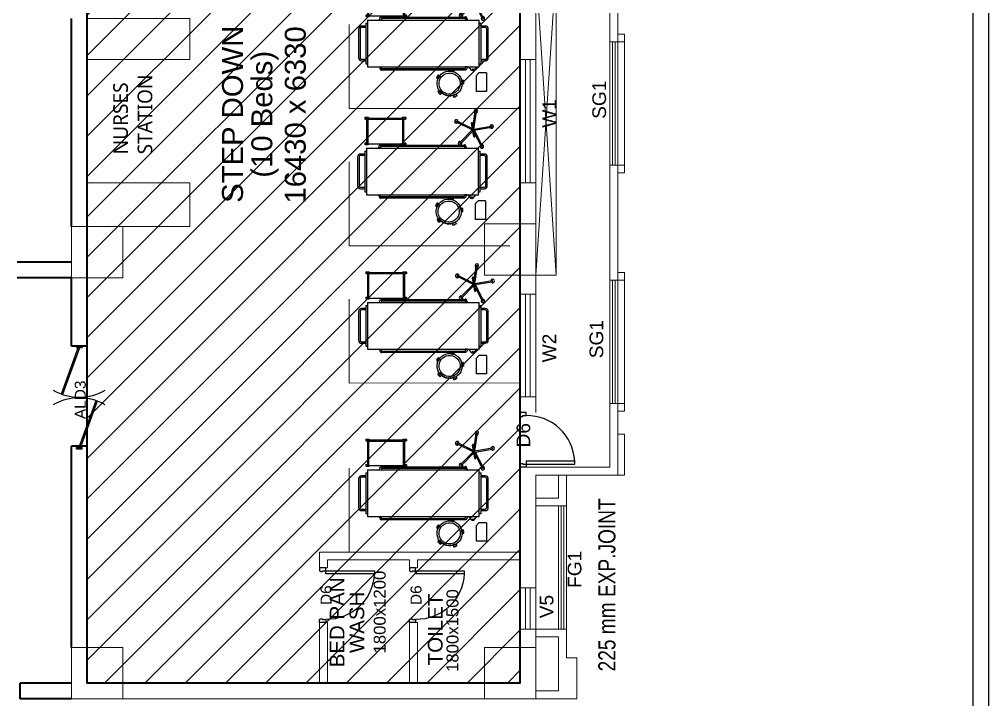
# Model space of a CAD drawing. Extents: x 3505867 to 3988380, y -625948 to -590408.
# Drawn here: x 3586225 to 3600400, y -613195 to -603251 of the extents above; entities that cross this region are included whole.
import ezdxf
from ezdxf.enums import TextEntityAlignment as Align

# ---------------------------------------------------------------- set-up
doc = ezdxf.new("R2010")
doc.units = 0
doc.header["$LTSCALE"] = 6
doc.header["$MEASUREMENT"] = 0
doc.linetypes.add('HIDDEN', pattern=[0.375, 0.25, -0.125])
doc.layers.get('0').update_dxf_attribs({"linetype": 'CONTINUOUS'})
doc.layers.add('Bed', color=33, linetype='CONTINUOUS')
doc.layers.add('DOOR', color=44, linetype='CONTINUOUS')
doc.layers.add('D.F', color=251, linetype='CONTINUOUS', lineweight=5)
doc.layers.add('WALL', color=10, linetype='CONTINUOUS', lineweight=35)
doc.styles.add('ARI', font='')
doc.styles.add('ARIAL', font='')
doc.styles.get('ARI').set_extended_font_data('Arial')
doc.styles.get('ARIAL').set_extended_font_data('Arial')
doc.linetypes.add('ZIGZAG', pattern='A,0.0001,-0.2,[131,ltypeshp.shx,S=0.2,R=0,X=-0.2,Y=0],-0.4,[131,ltypeshp.shx,S=0.2,R=180,X=0.2,Y=0],-0.2', length=0.8001)

# ---------------------------------------------------------------- blocks, each defined once
blk = doc.blocks.new('Z$W@#5624')
at = {"layer": 'DOOR'}
for p, q in [((1770, 446), (949, 745)), ((1779, 470), (957, 769)), ((1122, 709), (1113, 685)), ((1610, 518), (1117, 697)), ((1614, 529), (1606, 506)), ((0, 499), (25, 499)), ((0, 400), (0, 499)), ((0, 400), (25, 400)), ((19, 429), (28, 453)), ((19, 429), (840, 130)), ((25, 400), (25, 499)), ((28, 453), (849, 154)), ((183, 369), (192, 393)), ((188, 381), (680, 202)), ((1779, 470), (1770, 446)), ((1798, 499), (1773, 499)), ((1773, 400), (1773, 499)), ((1798, 400), (1773, 400)), ((1798, 400), (1798, 499)), ((685, 214), (676, 190))]:
    blk.add_line(p, q, dxfattribs=at)
at = {"layer": 'DOOR', "color": 145, "extrusion": (0, 0, -1)}
for centre, start_param, end_param in [((0, 449), -0.523599, 0.523599), ((1798, 449), 2.617994, 3.665191)]:
    blk.add_ellipse(centre, major_axis=(899, 0), ratio=1, start_param=start_param, end_param=end_param, dxfattribs=at)
blk = doc.blocks.new('A$C6969112B')
at = {"layer": 'Bed', "color": 8}
for p, q in [((387, 1872), (116, 1872)), ((116, 1872), (116, 1719)), ((387, 1872), (387, 1762)), ((1421, 1704), (1464, 1956)), ((1438, 1701), (1481, 1953)), ((343, 1719), (116, 1719)), ((343, 1719), (387, 1762)), ((428, 1689), (478, 1729)), ((478, 1766), (1160, 1766)), ((478, 131), (478, 1766)), ((521, 1793), (1116, 1793)), ((521, 1766), (521, 1793)), ((1116, 1766), (1116, 1793)), ((1160, 131), (1160, 1766)), ((1374, 1709), (1186, 1807)), ((1421, 1704), (1194, 1823)), ((1324, 1707), (1324, 1710)), ((1332, 1716), (1525, 1683)), ((1340, 1697), (1343, 1714)), ((1438, 1701), (1691, 1738)), ((1483, 1690), (1694, 1721)), ((428, 1654), (478, 1615)), ((476, 1595), (476, 1561)), ((1162, 1595), (1162, 1561)), ((1409, 1685), (1229, 1510)), ((1425, 1676), (1242, 1497)), ((1329, 1699), (1522, 1666)), ((1425, 1676), (1538, 1447)), ((1443, 1679), (1554, 1454)), ((1512, 1667), (1515, 1685)), ((1530, 1671), (1531, 1675)), ((55, 1439), (34, 1391)), ((75, 1430), (54, 1382)), ((75, 1430), (55, 1439)), ((229, 1539), (227, 1517)), ((227, 1517), (279, 1511)), ((229, 1539), (281, 1533)), ((281, 1533), (279, 1511)), ((432, 1559), (432, 1557)), ((434, 343), (434, 1557)), ((451, 343), (451, 1557)), ((453, 1559), (453, 1557)), ((1185, 1559), (1185, 1557)), ((1186, 343), (1186, 1557)), ((1204, 343), (1204, 1557)), ((1205, 1559), (1205, 1557)), ((54, 1382), (34, 1391)), ((72, 1402), (64, 1406)), ((429, 1399), (408, 1396)), ((408, 1396), (414, 1344)), ((436, 1347), (414, 1344)), ((429, 1399), (436, 1347)), ((76, 1196), (91, 1212)), ((116, 1161), (76, 1196)), ((130, 1178), (91, 1212)), ((120, 1198), (114, 1191)), ((116, 1161), (130, 1178)), ((347, 1187), (301, 1160)), ((313, 1141), (301, 1160)), ((358, 1168), (313, 1141)), ((358, 1168), (347, 1187)), ((1234, 703), (1212, 703)), ((1212, 703), (1212, 650)), ((1223, 650), (1212, 650)), ((1223, 131), (1223, 676)), ((1223, 676), (1594, 676)), ((1223, 659), (1577, 659)), ((1234, 703), (1234, 676)), ((1577, 659), (1577, 148)), ((1605, 703), (1583, 703)), ((1583, 703), (1583, 676)), ((1594, 676), (1594, 131)), ((1605, 650), (1594, 650)), ((1605, 703), (1605, 650)), ((432, 340), (432, 343)), ((453, 340), (453, 343)), ((476, 304), (476, 339)), ((1162, 304), (1162, 339)), ((1185, 340), (1185, 343)), ((1205, 340), (1205, 343)), ((1223, 157), (1212, 157)), ((1212, 157), (1212, 105)), ((1577, 148), (1223, 148)), ((1605, 157), (1594, 157)), ((1605, 157), (1605, 105)), ((1160, 131), (478, 131)), ((521, 105), (521, 131)), ((1116, 105), (521, 105)), ((1116, 105), (1116, 131)), ((1234, 105), (1212, 105)), ((1594, 131), (1223, 131)), ((1234, 131), (1234, 105)), ((1583, 131), (1583, 105)), ((1605, 105), (1583, 105))]:
    blk.add_line(p, q, dxfattribs=at)
for points in [[(565, 1793), (565, 1854, -0.414214), (608, 1897), (1029, 1897, -0.414214), (1073, 1854), (1073, 1793)], [(587, 1793), (587, 1854, -0.414214), (608, 1875), (1029, 1875, -0.414214), (1051, 1854), (1051, 1793)], [(476, 1593), (451, 1585, 0.318781), (430, 1563), (430, 1559), (455, 1559), (455, 1563), (476, 1563)], [(1162, 1593), (1186, 1585, -0.318781), (1208, 1563), (1208, 1559), (1182, 1559), (1182, 1563), (1162, 1563)], [(476, 307), (451, 314, -0.318781), (430, 336), (430, 340), (455, 340), (455, 336), (476, 336)], [(1162, 307), (1186, 314, 0.318781), (1208, 336), (1208, 340), (1182, 340), (1182, 336), (1162, 336)], [(1073, 105), (1073, 44, -0.414214), (1029, 0), (608, 0, -0.414214), (565, 44), (565, 105)], [(1051, 105), (1051, 44, -0.414214), (1029, 22), (608, 22, -0.414214), (587, 44), (587, 105)]]:
    blk.add_lwpolyline(points, format="xyb", dxfattribs=at)
for points in [[(476, 1595), (478, 1595)], [(476, 1561), (478, 1561)], [(1162, 1595), (1160, 1595)], [(1162, 1561), (1160, 1561)], [(432, 1557), (453, 1557)], [(1205, 1557), (1185, 1557)], [(432, 343), (453, 343)], [(476, 339), (478, 339)], [(476, 304), (478, 304)], [(1162, 339), (1160, 339)], [(1162, 304), (1160, 304)], [(1205, 343), (1185, 343)]]:
    blk.add_lwpolyline(points, dxfattribs=at)
blk.add_circle((435, 1672), 9.27, dxfattribs=at)
for centre, radius, start, end in [((441, 1672), 21.4, 125.427, 234.573), ((1289, 676), 80.7, 161.0754, 198.9246), ((1158, 676), 80.7, 0, 18.9246), ((1660, 676), 80.7, 161.0754, 180), ((1529, 676), 80.7, 341.0754, 18.9246), ((1289, 131), 80.7, 161.0754, 198.9246), ((1529, 131), 80.7, 341.0754, 18.9246), ((1158, 131), 80.7, 341.0754, 0), ((1660, 131), 80.7, 180, 198.9246)]:
    blk.add_arc(centre, radius, start, end, dxfattribs=at)
at = {"layer": 'Bed', "color": 8, "extrusion": (0, 0, -1)}
for centre, major_axis, start_param, end_param in [((1474, 1962), (18.5, 18.5), 2.86537, 8.468881), ((1184, 1818), (18.5, 18.5), 1.608733, 7.212244), ((1471, 1955), (4.94, 4.94), 4.096329, 5.660611), ((1427, 1691), (194, 194), -0.622575, -0.609545), ((1474, 1954), (4.94, 4.94), -0.609545, 0.954736), ((1189, 1814), (4.94, 4.94), 2.839692, 4.403974), ((1427, 1691), (194, 194), 4.403974, 4.417003), ((1191, 1817), (4.94, 4.94), 4.417003, 5.981285), ((1331, 1705), (4.94, 4.94), 2.525533, 4.096329), ((1331, 1709), (4.94, 4.94), 4.096329, 5.667125), ((1699, 1730), (18.5, 18.5), 4.122007, 9.725518), ((1692, 1731), (4.94, 4.94), -0.930219, 0.634062), ((1693, 1728), (4.94, 4.94), 0.647092, 2.211374), ((1427, 1691), (-194, 194), 2.204859, 2.217888), ((1523, 1672), (4.94, 4.94), 0.954736, 2.525533), ((1524, 1676), (4.94, 4.94), -0.61606, 0.954736), ((114, 1384), (-57.1, 57.1), 5.588367, 6.248962), ((232, 1332), (-182, 20), -0.000636, 6.282549), ((-5, 1437), (-57.1, 57.1), 2.446775, 3.107369), ((232, 1332), (-154, 17), -0.00023, 6.282955), ((261, 1590), (-57.1, 57.1), 3.707499, 4.368094), ((247, 1460), (-57.1, 57.1), 0.565907, 1.226501), ((1230, 1499), (18.5, 18.5), 0.352096, 5.955607), ((1234, 1505), (4.94, 4.94), 3.160366, 4.724648), ((1427, 1691), (-194, 194), 4.718133, 4.731162), ((1237, 1502), (4.94, 4.94), 1.583055, 3.147337), ((1549, 1444), (18.5, 18.5), -0.904541, 4.69897), ((1544, 1450), (4.94, 4.94), 1.903729, 3.468011), ((1427, 1691), (194, 194), 1.8907, 1.903729), ((1547, 1451), (4.94, 4.94), 0.326418, 1.8907), ((232, 1332), (-123, 123), 4.624291, 5.911682), ((487, 1380), (-57.1, 57.1), 5.038602, 5.699197), ((357, 1363), (-57.1, 57.1), 1.897009, 2.557604), ((146, 1236), (-57.1, 57.1), 4.308534, 4.969129), ((61, 1137), (-57.1, 57.1), 1.166941, 1.827536), ((363, 1107), (-57.1, 57.1), 6.205277, 6.865872), ((296, 1220), (-57.1, 57.1), 3.063684, 3.724279)]:
    blk.add_ellipse(centre, major_axis=major_axis, ratio=1, start_param=start_param, end_param=end_param, dxfattribs=at)
blk = doc.blocks.new('1000')
at = {"layer": 'DOOR'}
for p, q in [((0, -111, 0), (0, 0)), ((0, 0), (55, 0, 0)), ((945, 0, 0), (945, -2, 0)), ((1000, 0), (945, 0, 0)), ((1000, -111, 0), (1000, 0)), ((55, -111, 0), (0, -111, 0)), ((55, 0, 0), (55, -3, 0)), ((70, -55, 0), (55, -55, 0)), ((55, -55, 0), (55, -111, 0)), ((55, -111, 0), (55, -1001, 0)), ((111, -111, 0), (55, -111, 0)), ((70, -15, 0), (68, -15, 0)), ((70, -15, 0), (70, -55, 0)), ((111, -1001, 0), (111, -111, 0)), ((930, -15, 0), (930, -55, 0)), ((930, -15, 0), (932, -15, 0)), ((930, -55, 0), (945, -55, 0)), ((945, -55, 0), (945, -111, 0)), ((945, -111, 0), (1000, -111, 0)), ((55, -1001, 0), (111, -1001, 0))]:
    blk.add_line(p, q, dxfattribs=at)
for centre, start_param, end_param in [((55, -15, 0), 3.926897, 5.497693), ((945, -15, 0), -0.785492, 0.785304)]:
    blk.add_ellipse(centre, major_axis=(-8.84, 8.84, 0), ratio=1, start_param=start_param, end_param=end_param, dxfattribs=at)
at = {"layer": 'DOOR', "color": 145}
blk.add_ellipse((71, -128, 0), major_axis=(597, 637, 0), ratio=0.999944, start_param=3.940126, end_param=5.484659, dxfattribs=at)
blk = doc.blocks.new('CIVIL IVF')
at = {"layer": 'D.F', "linetype": 'ByBlock'}
h = blk.add_hatch(dxfattribs=at)
h.set_pattern_fill('ANSI31', color=8, scale=3333, style=0)
h.set_pattern_definition([(45, (-3042382.2, 734918.8), (-294.59836, 294.59836), [])])
h.paths.add_polyline_path([(-6030, 17415.2), (300, 17415.2), (300, 985.2), (-6030, 985.2)])
at = {"layer": 'D.F', "color": 8, "linetype": 'ByBlock'}
for p, q in [((1730, 14890.2), (1730, 4025.2)), ((1615, 14775.2), (1615, 4140.2)), ((1730, 10357.7, -101230.8), (1615, 10357.7)), ((1830, 10357.7), (1830, 8557.7)), ((1830, 6872.6), (1830, 5072.6)), ((1730, 5072.6, -101230.8), (1615, 5072.6)), ((300, 4140.2, -101230.8), (1615, 4140.2, -101230.8)), ((530, 4025.2, -101230.8), (1730, 4025.2, -101230.8)), ((865, 4025.2, -101228.4), (865, 3690.2, -101226.7)), ((980, 4025.2, -101228.5), (980, 3575.2, -101226.7)), ((530, 3690.2, 4.1), (865, 3690.2, -81824.1)), ((530, 3575.2, 4.1), (980, 3575.2, -101226.7)), ((530, 1775.2, 4.1), (980, 1775.2, -101226.7)), ((980, 1355.2, -101228.4), (980, 1775.2, -101226.7)), ((530, 1660.2, 4.1), (865, 1660.2, -81824.1)), ((865, 870.2, -101230.8), (865, 1660.2, -101226.7)), ((980, 1355.2, -101230.8), (1130, 1355.2, -101230.8)), ((1130, 755.2, -253628), (1130, 1355.2, -202461.5)), ((530, 870.2, -101230.8), (865, 870.2, -101230.8)), ((530, 755.2, -101230.8), (980, 755.2, -101230.8)), ((980, 755.2, -101230.8), (1130, 755.2, -101230.8))]:
    blk.add_line(p, q, dxfattribs=at)
at = {"layer": 'D.F', "color": 8, "lineweight": 0}
for p, q in [((300, 7700.2), (300, 10700.2)), ((530, 7700.2), (530, 10700.2)), ((300, 6950), (300, 4940.2)), ((530, 6950), (530, 4940.2)), ((300, 4140.2), (300, 1505)), ((530, 4025.2), (530, 1505)), ((-2630, 2670.2), (-2630, 2900.2)), ((300, 2900.2), (-2630, 2900.2)), ((-2515, 2670.2), (-2515, 2785.2)), ((-1315, 2785.2), (-2515, 2785.2)), ((-1315, 2670.2), (-1315, 2785.2)), ((-1200, 2670.2), (-1200, 2785.2)), ((300, 2785.2), (-1200, 2785.2)), ((-2515, 2670.2), (-2630, 2670.2)), ((-1200, 2670.2), (-1315, 2670.2)), ((-2515, 1870.2), (-2630, 1870.2)), ((-2630, 985.2), (-2630, 1870.2)), ((-2515, 985.2), (-2515, 1870.2)), ((-1200, 1870.2), (-1315, 1870.2)), ((-1315, 985.2), (-1315, 1870.2)), ((-1200, 985.2), (-1200, 1870.2)), ((-5510, 985.2), (-220, 985.2)), ((-5510, 755.2), (-220, 755.2))]:
    blk.add_line(p, q, dxfattribs=at)
at = {"layer": 'D.F', "color": 8, "linetype": 'HIDDEN', "ltscale": 200}
blk.add_line((980, 3575.2, -101226.7), (980, 1775.2, -101226.7), dxfattribs=at)
at = {"layer": 'D.F', "color": 8, "linetype": 'ByBlock'}
for points, elevation in [([(530, 6950), (530, 11450), (830, 11450), (830, 6950)], 27934.8), ([(865, 3575.2), (865, 1775.2), (980, 1775.2), (980, 3575.2)], -101227.2)]:
    blk.add_lwpolyline(points, close=True, dxfattribs=dict(at, elevation=elevation))
for points, elevation in [([(830, 11450), (530, 6950)], 27934.8), ([(830, 6950), (530, 11450)], 27934.8), ([(1730, 10357.7), (1830, 10357.7), (1830, 10472.7), (1730, 10472.7)], -101230.8), ([(1730, 4957.6), (1830, 4957.6), (1830, 5072.6), (1730, 5072.6)], -101230.8), ([(1730, 4625.2), (1830, 4625.2), (1830, 4025.2), (1730, 4025.2)], -101230.8)]:
    blk.add_lwpolyline(points, dxfattribs=dict(at, elevation=elevation))
at = {"layer": 'D.F', "color": 8, "lineweight": 0, "ltscale": 15}
for points in [[(-4530, 10100.2), (-4530, 10700.2), (-6030, 10700.2), (-6030, 10100.2)], [(-4530, 7660), (-4530, 8300), (-6030, 8300), (-6030, 7660)]]:
    blk.add_lwpolyline(points, close=True, dxfattribs=at)
at = {"layer": 'D.F', "color": 8, "linetype": 'ZIGZAG', "ltscale": 10, "flags": 128}
for points in [[(300, 9385.2), (-2199.5, 9385.2), (-2199.5, 10613.9)], [(150, 7377.7), (-2199.5, 7377.7), (-2199.5, 8606.4)], [(300, 5374.2), (-2199.5, 5370.2), (-2199.5, 6598.9)], [(300, 2900.2), (-2199.5, 2900.2), (-2199.5, 4128.9)]]:
    blk.add_lwpolyline(points, dxfattribs=at)
at = {"layer": 'D.F', "color": 8, "linetype": 'ByBlock'}
for points in [[(1615, 10357.7), (1615, 8557.7), (1730, 8557.7), (1730, 10357.7)], [(1615, 6872.6), (1615, 5072.6), (1730, 5072.6), (1730, 6872.6)]]:
    blk.add_lwpolyline(points, close=True, dxfattribs=at)
at = {"layer": 'D.F', "color": 8, "linetype": 'Continuous'}
for points in [[(1690, 10357.7), (1655, 10357.7), (1655, 8557.7), (1690, 8557.7)], [(530, 8300.2), (300, 8300.2), (300, 10100.2), (530, 10100.2)], [(450, 8300.2), (380, 8300.2), (380, 10100.2), (450, 10100.2)], [(1690, 6872.6), (1655, 6872.6), (1655, 5072.6), (1690, 5072.6)], [(530, 5170.2), (300, 5170.2), (300, 6670.2), (530, 6670.2)], [(450, 5170.2), (380, 5170.2), (380, 6670.2), (450, 6670.2)]]:
    blk.add_lwpolyline(points, close=True, dxfattribs=at)
at = {"layer": 'D.F', "color": 8, "linetype": 'ByBlock'}
for points in [[(1730, 10357.7), (1830, 10357.7), (1830, 10472.7), (1730, 10472.7)], [(1730, 8442.7), (1830, 8442.7), (1830, 8557.7), (1730, 8557.7)], [(1730, 6872.6), (1830, 6872.6), (1830, 6987.6), (1730, 6987.6)], [(1730, 4957.6), (1830, 4957.6), (1830, 5072.6), (1730, 5072.6)]]:
    blk.add_lwpolyline(points, dxfattribs=at)
at = {"layer": 'D.F', "color": 8}
for points in [[(-6260, 7660), (-5510, 7660), (-5510, 6910), (-6260, 6910)], [(-220, 7700), (530, 7700), (530, 6950), (-220, 6950)], [(-5510, 1505), (-5510, 755), (-6260, 755), (-6260, 1505)], [(530, 1505), (530, 755), (-220, 755), (-220, 1505)]]:
    blk.add_lwpolyline(points, close=True, dxfattribs=at)
at = {"layer": 'D.F', "color": 8, "linetype": 'Continuous'}
for points, elevation in [([(940, 3575.2), (905, 3575.2), (905, 1775.2), (940, 1775.2)], -101227.2), ([(300, 1775.2), (530, 1775.2), (530, 2375.2), (300, 2375.2)], 4.1), ([(300, 1775.2), (530, 1775.2), (530, 2375.2), (300, 2375.2)], 4.1), ([(380, 1775.2), (450, 1775.2), (450, 2375.2), (380, 2375.2)], 4.1), ([(380, 1775.2), (450, 1775.2), (450, 2375.2), (380, 2375.2)], 4.1)]:
    blk.add_lwpolyline(points, close=True, dxfattribs=dict(at, elevation=elevation))
at = {"layer": 'WALL', "color": 8, "linetype": 'ByBlock'}
for p, q in [((-6260, 7660), (-6260, 10700.2)), ((-6030, 7660), (-6030, 10700.2)), ((-6260, 7140), (-7055, 7140)), ((-6260, 7140), (-7055, 7140)), ((-6260, 6910), (-7055, 6910)), ((-6260, 5909.8), (-6260, 6910)), ((-6030, 5909.8), (-6030, 6910)), ((-6030, 5909.8), (-6260, 5909.8)), ((-6030, 4449.8), (-6260, 4449.8)), ((-6260, 1505), (-6260, 4449.8)), ((-6030, 1505), (-6030, 4449.8)), ((-7010, 755.2), (-7010, 985.2)), ((-6260, 985.2), (-7010, 985.2)), ((-7010, 755.2), (-7010, 985.2)), ((-6260, 985.2), (-7010, 985.2)), ((-6260, 755.2), (-7010, 755.2)), ((-6260, 755.2), (-7010, 755.2))]:
    blk.add_line(p, q, dxfattribs=at)
blk.add_lwpolyline([(-6030, 17415.2), (300, 17415.2), (300, 985.2), (-6030, 985.2)], close=True, dxfattribs=at)
at = {"layer": 'D.F', "color": 8, "xscale": -1, "rotation": 270}
for p in [(-2061.2, 9517), (-2074.4, 7645.6), (-2061.2, 5388.3), (-2061.2, 2941.8)]:
    blk.add_blockref('A$C6969112B', p, dxfattribs=at)
at = {"layer": 'D.F', "color": 8, "linetype": 'Continuous'}
for name, p, xscale, yscale, zscale, rotation in [('Z$W@#5624', (-6520, 5909.8), 0.8343726266175508, 0.8343726266175508, 0.8343726266175508, 270), ('1000', (300, 4140.2, -101230.8), 0.7999999984167698, 0.7999999984167698, 0.7999999984167698, 90.0000132735122), ('1000', (-2630, 2670.2), -0.7999999988824318, 0.7999999986495823, 0.7999999999883585, 89.99998672648763), ('1000', (-1315, 2670.2), -0.7999999988824318, 0.7999999986495823, 0.7999999999883585, 89.99998672648763)]:
    blk.add_blockref(name, p, dxfattribs=dict(at, xscale=xscale, yscale=yscale, zscale=zscale, rotation=rotation))
at = {"layer": 'D.F', "color": 8, "linetype": 'Continuous', "style": 'ARIAL'}
for s, p in [('STEP DOWN', (-3751.2, 9300)), ('16430 x 6330', (-2832.9, 9290.2)), ('(10 Beds)', (-3322.3, 9300))]:
    blk.add_text(s, height=306.13, rotation=90, dxfattribs=at).set_placement(p, align=Align.CENTER)
at = {"layer": 'D.F', "color": 8, "style": 'ARIAL', "width": 1}
for s, height, p in [('SG1', 200, (1558.7, 9232.9)), ('W1', 200, (829.5, 9103.4)), ('SG1', 200, (1517.6, 5733.2)), ('W2', 200, (829.5, 5673.5)), ('ALD3', 161.2, (-6050, 4844.4)), ('D6', 200, (450.2, 4429.2, -202461.5)), ('FG1', 200, (1198.5, 2376.6)), ('D6', 161.2, (-2454.8, 2125.7)), ('D6', 161.2, (-1139.8, 2125.7)), ('V5', 200, (788.5, 1932.5, 4.1)), ('V5', 200, (788.5, 1932.5, 4.1))]:
    blk.add_text(s, height=height, rotation=90, dxfattribs=at).set_placement(p)
at = {"layer": 'D.F', "color": 8, "style": 'ARI', "width": 0.8}
blk.add_text('225 mm EXP.JOINT', height=250, rotation=90, dxfattribs=at).set_placement((1771.1, 1156, 101230.8), align=Align.BOTTOM_LEFT)
at = {"layer": 'D.F', "color": 8, "linetype": 'Continuous', "style": 'ARIAL'}
for s, p in [('1800x1200', (-1839.3, 2023, 0)), ('1800x1500', (-774.8, 1752.6, 101230.8))]:
    blk.add_text(s, height=175, rotation=90, dxfattribs=at).set_placement(p, align=Align.TOP_CENTER)
for s, p in [('BED PAN', (-2203.1, 1872.5, 0)), ('WASH', (-1914, 1872.5, 0)), ('TOILET', (-768.1, 1768.5, 101230.8))]:
    blk.add_text(s, height=214.29, rotation=90, dxfattribs=at).set_placement(p, align=Align.BOTTOM_CENTER)
at = {"layer": 'D.F', "color": 8, "linetype": 'Continuous', "insert": (-5074.5, 8713.7), "char_height": 214.291, "width": 161.6, "attachment_point": 7, "rotation": 90, "style": 'ARIAL'}
blk.add_mtext('{\\fSegoe Script|b0|i0|c0|p34;NURSES STATION}', dxfattribs=at)

msp = doc.modelspace()

# ---------------------------------------------------------------- linework, layer by layer
for points in [[(3600400.2, -593936.6), (3600400.2, -625948), (3555319, -625948), (3555319, -593936.6)], [(3600168.4, -594168.4), (3600168.4, -625716.2), (3555550.8, -625716.2), (3555550.8, -594168.4)]]:
    msp.add_lwpolyline(points, close=True)

# ---------------------------------------------------------------- block references
at = {"linetype": 'ByBlock'}
msp.add_blockref('CIVIL IVF', (3593246, -613938.4), dxfattribs=at)

doc.saveas('drawing.dxf')
